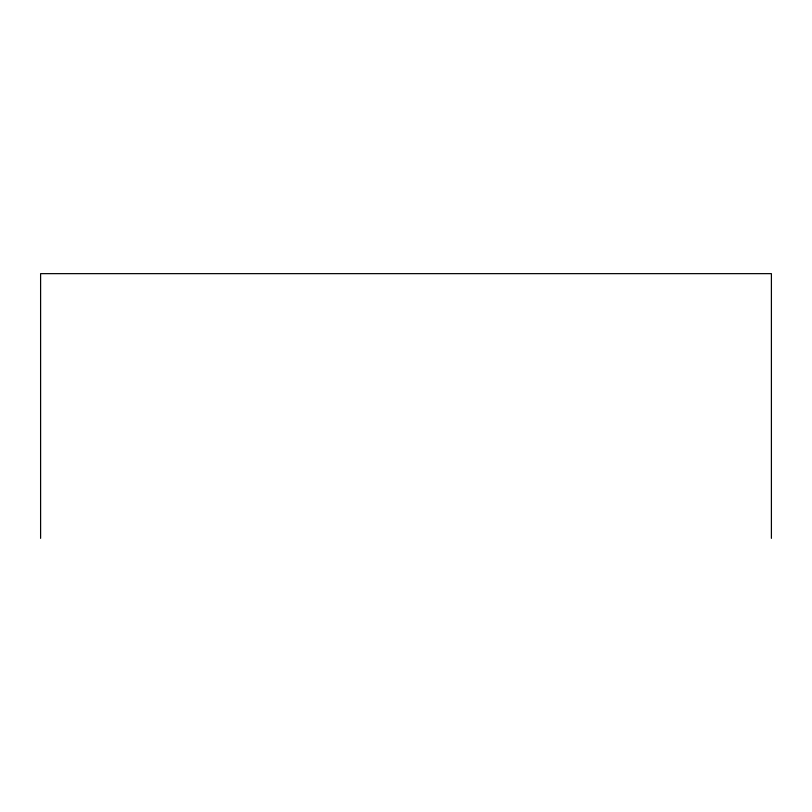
<?xml version="1.0" encoding="UTF-8"?>
<svg xmlns="http://www.w3.org/2000/svg" width="812" height="812" viewBox="0 0 812 812"><rect width="100%" height="100%" fill="white"/><g stroke="black" fill="none" stroke-linecap="round" stroke-linejoin="round"><path stroke-width="1.22" d="M771.4 538.356L771.4 273.644L40.6 273.644L40.6 538.356"/></g></svg>
